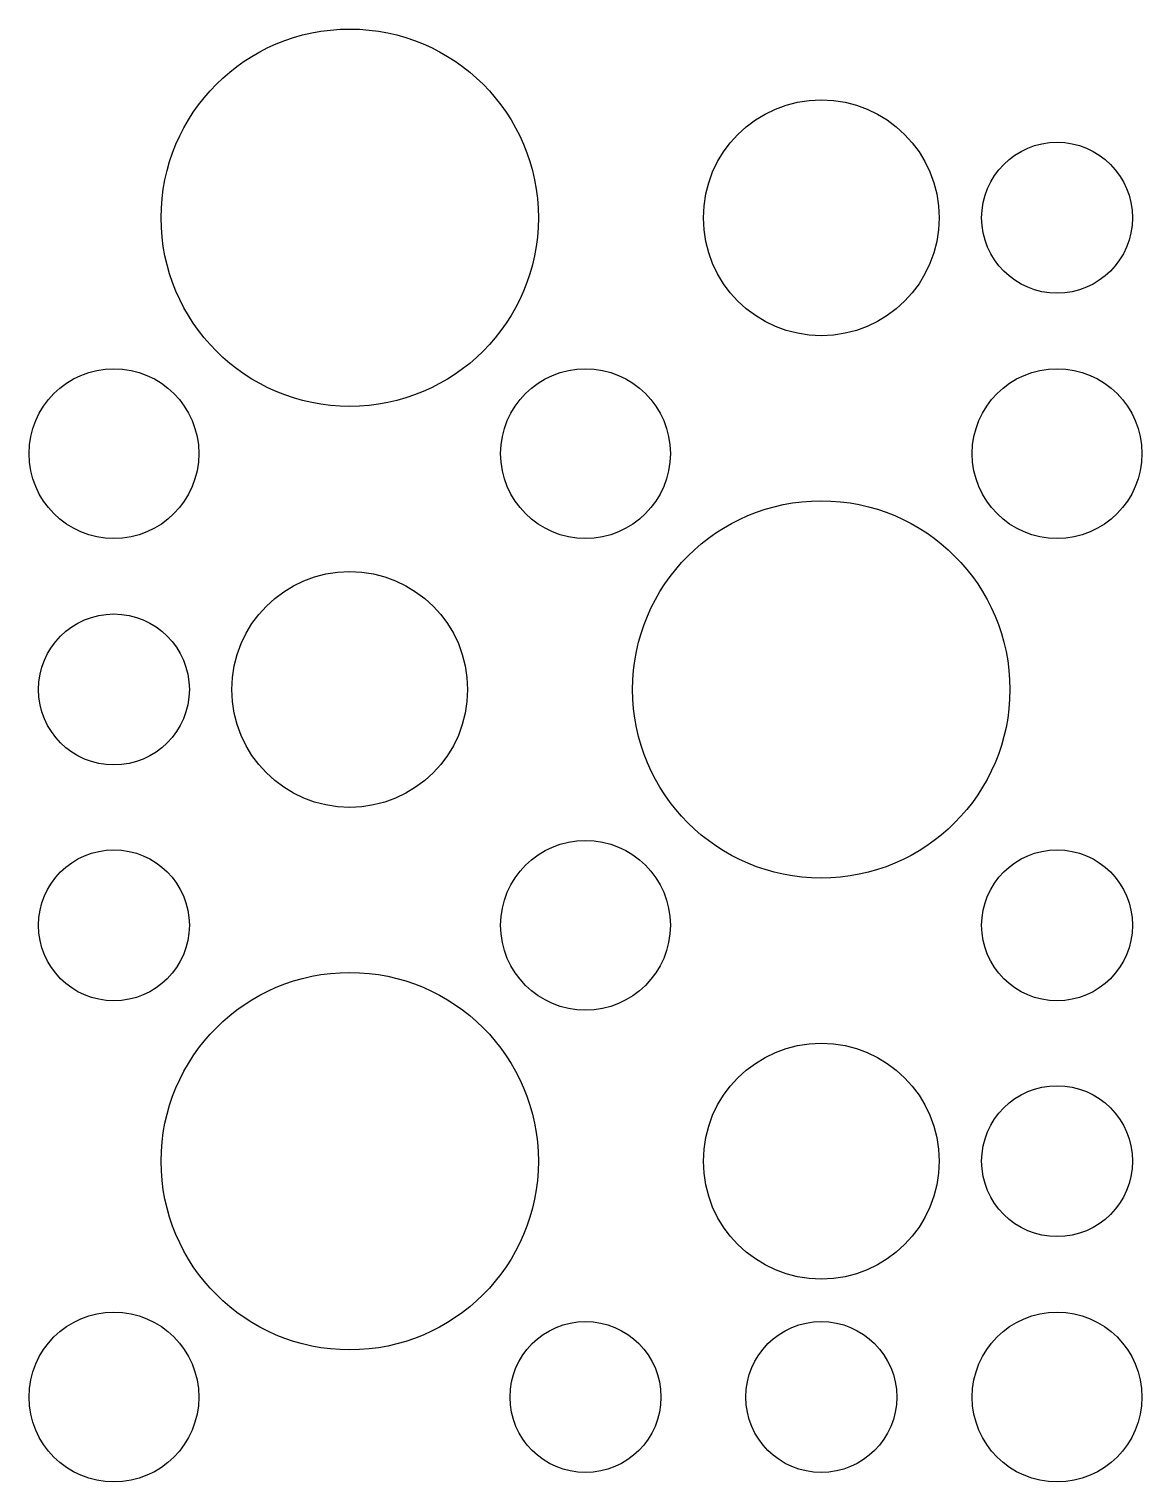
# Model space of a CAD drawing. Extents: x -203 to 33, y -518 to -210.
import ezdxf

# ---------------------------------------------------------------- set-up
doc = ezdxf.new("R2010")
doc.units = 0

msp = doc.modelspace()

# ---------------------------------------------------------------- linework, layer by layer
for centre, radius in [((-135, -250), 40), ((-35, -250), 25), ((15, -250), 16), ((-185, -300), 18), ((-85, -300), 18), ((15, -300), 18), ((-35, -350), 40), ((-135, -350), 25), ((-185, -350), 16), ((-185, -400), 16), ((-85, -400), 18), ((15, -400), 16), ((-135, -450), 40), ((-35, -450), 25), ((15, -450), 16), ((-185, -500), 18), ((15, -500), 18), ((-85, -500), 16), ((-35, -500), 16)]:
    msp.add_circle(centre, radius)

doc.saveas('drawing.dxf')
